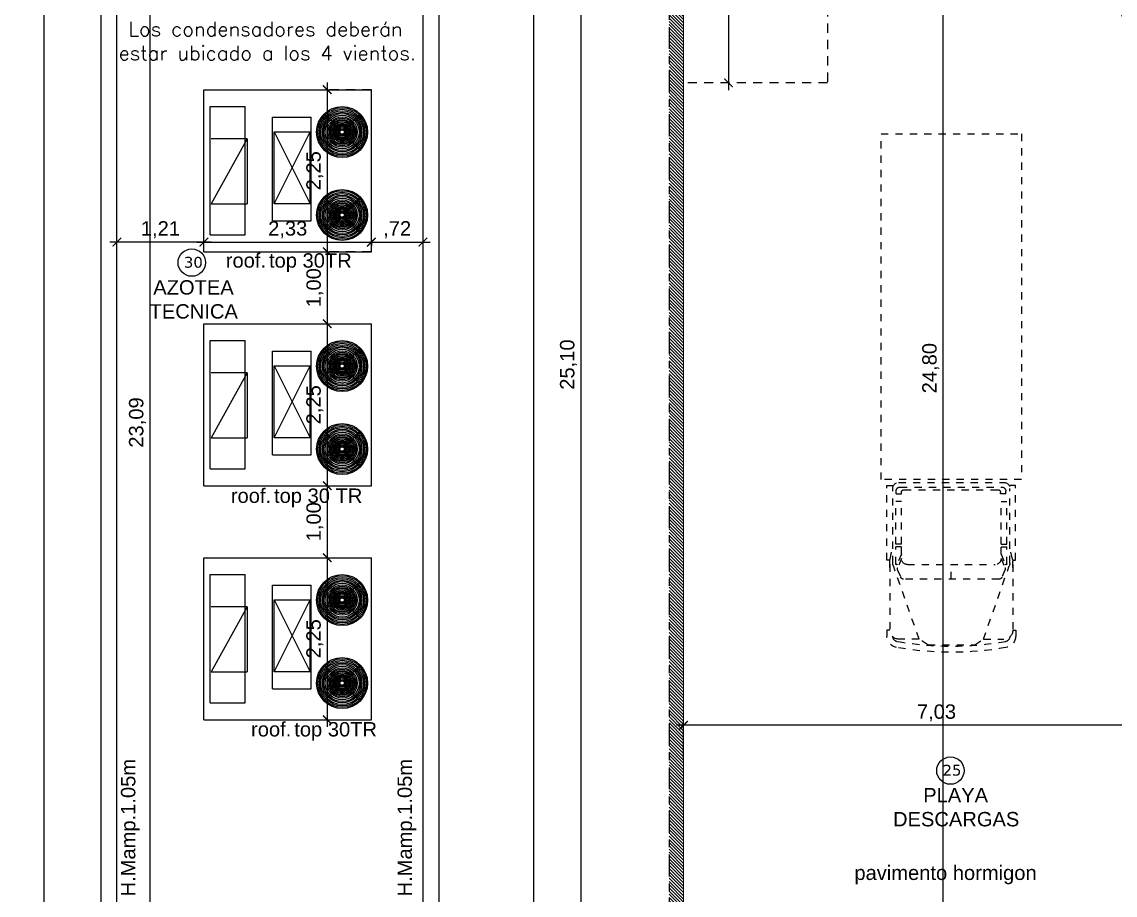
# Model space of a CAD drawing. Header units: metres. Extents: x 1166 to 1459, y -137 to 62.
# Drawn here: x 1249.58 to 1264.77, y -32.74 to -20.61 of the extents above; entities that cross this region are included whole.
import ezdxf

# ---------------------------------------------------------------- set-up
doc = ezdxf.new("R2010")
doc.units = ezdxf.units.M
doc.header["$LTSCALE"] = 0.508
doc.header["$PDMODE"] = 1
doc.header["$PDSIZE"] = -2
for name, pattern in [('ACAD_ISO10W100', [18, 12, -3, 0, -3]), ('HIDDEN', [0.375, 0.25, -0.125]), ('HIDDEN2', [0.1875, 0.125, -0.0625])]:
    doc.linetypes.add(name, pattern=pattern)
doc.layers.get('0').update_dxf_attribs({"color": 9})
doc.layers.get('Defpoints').update_dxf_attribs({"color": 9})
for name, color, linetype in [('1-EJES', 9, 'ACAD_ISO10W100'), ('1-PROY', 9, 'HIDDEN'), ('2-texto', 9, 'Continuous'), ('3-muros', 9, 'Continuous'), ('3-VISTA', 9, 'Continuous'), ('4-carpinterias', 9, 'Continuous'), ('8-cotas-100', 9, 'Continuous'), ('9-Hatch', 9, 'Continuous'), ('9-Hatch existente', 9, 'Continuous'), ('a-aacond', 9, 'Continuous'), ('referencias 01', 9, 'Continuous'), ('Trincheras y Bajadas', 3, 'Continuous')]:
    doc.layers.add(name, color=color, linetype=linetype)
doc.styles.add('ROMANS', font='romans')
doc.styles.add('swiss', font='swissel.ttf')
doc.dimstyles.new('dim-100', dxfattribs={"dimtxt": 0.2, "dimasz": 0.12, "dimexe": 0.05, "dimexo": 0, "dimgap": 0.05, "dimtad": 1, "dimzin": 4, "dimtxsty": 'swiss', "dimblk": 'ARCHTICK', "dimcen": 0.5, "dimdle": 0.1, "dimclrd": 256, "dimclre": 252, "dimclrt": 256, "dimadec": 0, "dimazin": 0, "dimtfac": 1, "dimtix": 1, "dimtmove": 2, "dimatfit": 3, "dimldrblk": 'OPEN30', "dimfxl": 0.05, "dimtolj": 1, "dimtzin": 0, "dimarcsym": 0})

# ---------------------------------------------------------------- blocks, each defined once
blk = doc.blocks.new('camion punteada')
at = {"layer": 'referencias 01', "linetype": 'HIDDEN2'}
for p, q in [((222.014, -62.568), (219.576, -62.568)), ((219.576, -62.568), (219.576, -68.571)), ((222.014, -68.571), (222.014, -62.568)), ((219.576, -68.571), (222.014, -68.571)), ((219.677, -69.968), (219.677, -68.672)), ((219.677, -68.672), (219.779, -68.672)), ((221.708, -68.622), (219.879, -68.622)), ((221.683, -68.701), (219.917, -68.701)), ((221.912, -68.672), (221.811, -68.672)), ((221.912, -69.968), (221.912, -68.672)), ((219.778, -70.021), (219.778, -68.723)), ((219.849, -68.815), (219.849, -68.769)), ((219.849, -68.815), (219.94, -68.815)), ((219.94, -68.815), (219.94, -68.792)), ((221.614, -68.746), (219.986, -68.746)), ((221.66, -68.815), (221.66, -68.792)), ((221.751, -68.815), (221.66, -68.815)), ((221.751, -68.815), (221.751, -68.769)), ((221.81, -70.021), (221.81, -68.723)), ((219.828, -69.689), (219.828, -68.952)), ((219.93, -68.952), (219.828, -68.952)), ((219.93, -69.689), (219.93, -68.952)), ((221.657, -69.689), (221.657, -68.952)), ((221.657, -68.952), (221.759, -68.952)), ((221.759, -69.689), (221.759, -68.952)), ((219.73, -69.952), (219.778, -69.739)), ((219.93, -69.689), (219.828, -69.689)), ((219.93, -69.739), (219.828, -69.739)), ((219.828, -70.035), (219.828, -69.739)), ((219.93, -69.866), (219.93, -69.739)), ((221.657, -69.689), (221.759, -69.689)), ((221.657, -69.739), (221.759, -69.739)), ((221.657, -69.866), (221.657, -69.739)), ((221.759, -70.035), (221.759, -69.739)), ((221.857, -69.952), (221.81, -69.739)), ((219.728, -69.968), (219.677, -69.968)), ((219.727, -70.095), (219.727, -69.985)), ((219.93, -69.866), (219.853, -70.04)), ((219.93, -69.943), (219.862, -70.1)), ((221.657, -69.866), (221.735, -70.04)), ((221.657, -69.943), (221.725, -70.1)), ((221.86, -70.095), (221.86, -69.985)), ((221.862, -69.968), (221.912, -69.968)), ((219.727, -70.044), (219.727, -71.187)), ((220.235, -71.34), (219.787, -70.065)), ((219.862, -70.14), (219.917, -70.267)), ((221.556, -70.044), (220.032, -70.044)), ((220.794, -70.298), (220.794, -70.044)), ((221.352, -71.34), (221.8, -70.065)), ((221.725, -70.14), (221.67, -70.267)), ((221.86, -70.044), (221.86, -71.187)), ((219.964, -70.298), (221.624, -70.298)), ((219.676, -71.187), (219.676, -71.286)), ((219.727, -71.187), (219.676, -71.187)), ((220.235, -71.34), (219.879, -71.34)), ((220.387, -71.441), (220.235, -71.34)), ((221.2, -71.441), (221.352, -71.34)), ((221.352, -71.34), (221.708, -71.34)), ((221.86, -71.187), (221.911, -71.187)), ((221.911, -71.187), (221.911, -71.286)), ((221.2, -71.441), (220.387, -71.441))]:
    blk.add_line(p, q, dxfattribs=at)
for centre, radius, start, end in [((219.879, -68.723), 0.102, 90, 180), ((219.917, -68.769), 0.0686, 90, 180), ((221.683, -68.769), 0.0686, 0, 90), ((221.708, -68.723), 0.102, 0, 90), ((219.986, -68.792), 0.0457, 90, 180), ((221.614, -68.792), 0.0457, 0, 90), ((219.879, -69.985), 0.152, 167.4712, 180), ((219.879, -70.021), 0.102, 180, 205.3462), ((220.032, -69.943), 0.102, 180, 270), ((221.556, -69.943), 0.102, 270, 0), ((221.708, -70.021), 0.102, 334.6538, 0), ((221.708, -69.985), 0.152, 0, 12.5288), ((219.841, -70.035), 0.0127, 180, 336.0375), ((219.909, -70.12), 0.0508, 156.8014, 203.1986), ((221.678, -70.12), 0.0508, 336.8014, 23.1986), ((221.746, -70.035), 0.0127, 203.9625, 0), ((219.964, -70.247), 0.0508, 203.1986, 270), ((221.624, -70.247), 0.0508, 270, 336.8014), ((219.879, -71.286), 0.203, 180, 260.1053), ((219.879, -71.187), 0.152, 180, 270), ((219.879, -71.286), 0.102, 189.1048, 260.1053), ((221.708, -71.187), 0.152, 270, 0), ((221.708, -71.286), 0.102, 279.8947, 350.8952), ((221.708, -71.286), 0.203, 279.8947, 0), ((220.794, -66.044), 5.524, 260.1053, 279.8947), ((220.794, -66.044), 5.423, 260.009, 279.991)]:
    blk.add_arc(centre, radius, start, end, dxfattribs=at)
blk = doc.blocks.new('_ARCHTICK')
at = {"color": 0, "linetype": 'ByBlock', "const_width": 0.15}
blk.add_lwpolyline([(-0.5, -0.5), (0.5, 0.5)], dxfattribs=at)
blk = doc.blocks.new('*D202')
at = {"layer": '8-cotas-100', "linetype": 'Continuous', "lineweight": -2, "transparency": 16777216}
blk.add_line((1257.348, -12.717), (1257.348, -38.017), dxfattribs=at)
at = {"layer": '8-cotas-100', "color": 252, "linetype": 'HIDDEN', "lineweight": -2, "transparency": 16777216}
for p, q in [((1258.574, -12.817), (1257.298, -12.817)), ((1258.574, -37.917), (1257.298, -37.917))]:
    blk.add_line(p, q, dxfattribs=at)
at = {"layer": 'Defpoints', "color": 0, "linetype": 'Continuous', "transparency": 16777216}
for p in [(1258.574, -12.817), (1257.348, -37.917), (1258.574, -37.917)]:
    blk.add_point(p, dxfattribs=at)
at = {"layer": '8-cotas-100', "linetype": 'Continuous', "lineweight": -2, "transparency": 16777216, "xscale": 0.12, "yscale": 0.12, "zscale": 0.12}
for p, rotation in [((1257.348, -12.817), 90), ((1257.348, -37.917), 270)]:
    blk.add_blockref('_ARCHTICK', p, dxfattribs=dict(at, rotation=rotation))
at = {"layer": '8-cotas-100', "linetype": 'Continuous', "lineweight": 0, "transparency": 16777216, "insert": (1257.176, -25.367), "char_height": 0.2, "attachment_point": 5, "rotation": 90, "style": 'swiss'}
blk.add_mtext('\\A1;25,10', dxfattribs=at)
blk = doc.blocks.new('_Open30')
at = {"color": 0, "linetype": 'ByBlock', "lineweight": -2}
for p, q in [((-1, 0.27), (0, 0)), ((0, 0), (-1, -0.27)), ((0, 0), (-1, 0))]:
    blk.add_line(p, q, dxfattribs=at)
blk = doc.blocks.new('*D314')
at = {"layer": '3-VISTA', "color": 252, "lineweight": -2, "transparency": 16777216}
for p, q in [((1258.774, -30.836), (1258.774, -30.326)), ((1265.799, -30.836), (1265.799, -30.326))]:
    blk.add_line(p, q, dxfattribs=at)
at = {"layer": '3-VISTA', "lineweight": -2, "transparency": 16777216}
blk.add_line((1265.899, -30.376), (1258.674, -30.376), dxfattribs=at)
at = {"layer": 'Defpoints', "color": 0, "transparency": 16777216}
for p in [(1258.774, -30.376), (1258.774, -30.836), (1265.799, -30.836)]:
    blk.add_point(p, dxfattribs=at)
at = {"layer": '3-VISTA', "lineweight": -2, "transparency": 16777216, "xscale": 0.12, "yscale": 0.12, "zscale": 0.12, "rotation": 180}
blk.add_blockref('_ARCHTICK', (1258.774, -30.376), dxfattribs=at)
at = {"layer": '3-VISTA', "lineweight": -2, "transparency": 16777216, "xscale": 0.12, "yscale": 0.12, "zscale": 0.12}
blk.add_blockref('_ARCHTICK', (1265.799, -30.376), dxfattribs=at)
at = {"layer": '3-VISTA', "lineweight": 0, "transparency": 16777216, "insert": (1262.286, -30.205), "char_height": 0.2, "attachment_point": 5, "style": 'swiss'}
blk.add_mtext('\\A1;7,03', dxfattribs=at)
blk = doc.blocks.new('*D388')
at = {"layer": '8-cotas-100', "color": 252, "lineweight": -2, "transparency": 16777216}
for p, q in [((1262.286, -13.017), (1262.428, -13.017)), ((1262.286, -37.817), (1262.428, -37.817))]:
    blk.add_line(p, q, dxfattribs=at)
at = {"layer": '8-cotas-100', "lineweight": -2, "transparency": 16777216}
blk.add_line((1262.378, -37.917), (1262.378, -12.917), dxfattribs=at)
at = {"layer": 'Defpoints', "color": 0, "transparency": 16777216}
for p in [(1262.286, -13.017), (1262.378, -13.017), (1262.286, -37.817)]:
    blk.add_point(p, dxfattribs=at)
at = {"layer": '8-cotas-100', "lineweight": -2, "transparency": 16777216, "xscale": 0.12, "yscale": 0.12, "zscale": 0.12}
for p, rotation in [((1262.378, -13.017), 90), ((1262.378, -37.817), 270)]:
    blk.add_blockref('_ARCHTICK', p, dxfattribs=dict(at, rotation=rotation))
at = {"layer": '8-cotas-100', "transparency": 16777216, "insert": (1262.207, -25.417), "char_height": 0.2, "attachment_point": 5, "rotation": 90, "style": 'swiss'}
blk.add_mtext('\\A1;24,80', dxfattribs=at)
blk = doc.blocks.new('*D390')
at = {"layer": '8-cotas-100', "lineweight": -2, "transparency": 16777216}
blk.add_line((1256.688, -0.367), (1256.688, -38.017), dxfattribs=at)
at = {"layer": '8-cotas-100', "color": 252, "lineweight": -2, "transparency": 16777216}
for p, q in [((1261.824, -0.467), (1256.638, -0.467)), ((1258.744, -37.917), (1256.638, -37.917))]:
    blk.add_line(p, q, dxfattribs=at)
at = {"layer": 'Defpoints', "color": 0, "transparency": 16777216}
for p in [(1261.824, -0.467), (1256.688, -37.917), (1258.744, -37.917)]:
    blk.add_point(p, dxfattribs=at)
at = {"layer": '8-cotas-100', "lineweight": -2, "transparency": 16777216, "xscale": 0.12, "yscale": 0.12, "zscale": 0.12}
for p, rotation in [((1256.688, -0.467), 90), ((1256.688, -37.917), 270)]:
    blk.add_blockref('_ARCHTICK', p, dxfattribs=dict(at, rotation=rotation))
at = {"layer": '8-cotas-100', "transparency": 16777216, "insert": (1256.517, -19.192), "char_height": 0.2, "attachment_point": 5, "rotation": 90, "style": 'swiss'}
blk.add_mtext('\\A1;37,45', dxfattribs=at)
blk = doc.blocks.new('*D395')
at = {"layer": '8-cotas-100', "lineweight": -2, "transparency": 16777216}
blk.add_line((1249.887, -0.367), (1249.887, -38.017), dxfattribs=at)
at = {"layer": '8-cotas-100', "color": 252, "lineweight": -2, "transparency": 16777216}
for p, q in [((1250.684, -0.467), (1249.837, -0.467)), ((1250.684, -37.917), (1249.837, -37.917))]:
    blk.add_line(p, q, dxfattribs=at)
at = {"layer": 'Defpoints', "color": 0, "transparency": 16777216}
for p in [(1250.684, -0.467), (1249.887, -37.917), (1250.684, -37.917)]:
    blk.add_point(p, dxfattribs=at)
at = {"layer": '8-cotas-100', "lineweight": -2, "transparency": 16777216, "xscale": 0.12, "yscale": 0.12, "zscale": 0.12}
for p, rotation in [((1249.887, -0.467), 90), ((1249.887, -37.917), 270)]:
    blk.add_blockref('_ARCHTICK', p, dxfattribs=dict(at, rotation=rotation))
at = {"layer": '8-cotas-100', "transparency": 16777216, "insert": (1249.715, -19.192), "char_height": 0.2, "attachment_point": 5, "rotation": 90, "style": 'swiss'}
blk.add_mtext('\\A1;37,45', dxfattribs=at)
blk = doc.blocks.new('*D456')
at = {"layer": '8-cotas-100', "color": 252, "linetype": 'HIDDEN', "lineweight": -2, "transparency": 16777216}
for p, q in [((1259.398, -17.454), (1259.348, -17.454)), ((1259.398, -21.454), (1259.348, -21.454))]:
    blk.add_line(p, q, dxfattribs=at)
at = {"layer": '8-cotas-100', "lineweight": -2, "transparency": 16777216}
blk.add_line((1259.398, -17.354), (1259.398, -21.554), dxfattribs=at)
at = {"layer": 'Defpoints', "color": 0, "transparency": 16777216}
for p in [(1259.398, -17.454), (1259.398, -21.454), (1259.398, -21.454)]:
    blk.add_point(p, dxfattribs=at)
at = {"layer": '8-cotas-100', "lineweight": -2, "transparency": 16777216, "xscale": 0.12, "yscale": 0.12, "zscale": 0.12}
for p, rotation in [((1259.398, -17.454), 90), ((1259.398, -21.454), 270)]:
    blk.add_blockref('_ARCHTICK', p, dxfattribs=dict(at, rotation=rotation))
at = {"layer": '8-cotas-100', "transparency": 16777216, "insert": (1259.227, -19.454), "char_height": 0.2, "attachment_point": 5, "rotation": 90, "style": 'swiss'}
blk.add_mtext('\\A1;4,00', dxfattribs=at)
blk = doc.blocks.new('*D478')
at = {"layer": '8-cotas-100', "lineweight": -2, "transparency": 16777216}
blk.add_line((1251.362, -14.524), (1251.362, -37.817), dxfattribs=at)
at = {"layer": '8-cotas-100', "color": 252, "linetype": 'HIDDEN', "lineweight": -2, "transparency": 16777216}
for p, q in [((1252.634, -14.624), (1251.312, -14.624)), ((1252.011, -37.717), (1251.312, -37.717))]:
    blk.add_line(p, q, dxfattribs=at)
at = {"layer": 'Defpoints', "color": 0, "transparency": 16777216}
for p in [(1252.634, -14.624), (1251.362, -37.717), (1252.011, -37.717)]:
    blk.add_point(p, dxfattribs=at)
at = {"layer": '8-cotas-100', "lineweight": -2, "transparency": 16777216, "xscale": 0.12, "yscale": 0.12, "zscale": 0.12}
for p, rotation in [((1251.362, -14.624), 90), ((1251.362, -37.717), 270)]:
    blk.add_blockref('_ARCHTICK', p, dxfattribs=dict(at, rotation=rotation))
at = {"layer": '8-cotas-100', "transparency": 16777216, "insert": (1251.19, -26.171), "char_height": 0.2, "attachment_point": 5, "rotation": 90, "style": 'swiss'}
blk.add_mtext('\\A1;23,09', dxfattribs=at)
blk = doc.blocks.new('ROOF TOP')
at = {"layer": 'a-aacond'}
for p, q in [((1252.113, -24.8), (1254.438, -24.8)), ((1252.113, -24.8), (1254.438, -24.8)), ((1252.113, -27.05), (1252.113, -24.8)), ((1254.438, -27.05), (1254.438, -24.8)), ((1252.198, -25.034), (1252.684, -25.034)), ((1252.198, -26.816), (1252.198, -25.034)), ((1252.684, -26.816), (1252.684, -25.034)), ((1253.064, -25.18), (1253.604, -25.18)), ((1253.064, -26.62), (1253.064, -25.18)), ((1253.604, -26.62), (1253.604, -25.18)), ((1254.01, -25.366), (1253.781, -25.137)), ((1253.781, -25.137), (1254.01, -25.366)), ((1254.053, -25.366), (1254.282, -25.137)), ((1252.715, -25.482), (1252.215, -25.482)), ((1252.715, -25.482), (1252.215, -26.384)), ((1252.715, -25.482), (1252.715, -26.384)), ((1253.088, -26.386), (1253.088, -25.386)), ((1253.088, -26.386), (1253.588, -25.386)), ((1253.088, -25.386), (1253.588, -26.386)), ((1253.088, -25.386), (1253.588, -25.386)), ((1253.588, -26.386), (1253.588, -25.386)), ((1253.781, -25.638), (1254.01, -25.409)), ((1254.282, -25.638), (1254.053, -25.409)), ((1254.053, -25.409), (1254.282, -25.638)), ((1252.215, -26.384), (1252.715, -26.384)), ((1253.588, -26.386), (1253.088, -26.386)), ((1254.01, -26.519), (1253.781, -26.29)), ((1253.781, -26.29), (1254.01, -26.519)), ((1254.053, -26.519), (1254.282, -26.29)), ((1253.781, -26.791), (1254.01, -26.562)), ((1254.282, -26.791), (1254.053, -26.562)), ((1254.053, -26.562), (1254.282, -26.791)), ((1253.064, -26.62), (1253.604, -26.62)), ((1252.198, -26.816), (1252.684, -26.816)), ((1252.113, -27.05), (1254.438, -27.05))]:
    blk.add_line(p, q, dxfattribs=at)
for centre, radius in [((1254.032, -25.388), 0.354), ((1254.032, -25.388), 0.337), ((1254.032, -25.388), 0.316), ((1254.032, -25.388), 0.297), ((1254.032, -25.388), 0.275), ((1254.032, -25.388), 0.257), ((1254.032, -25.388), 0.235), ((1254.032, -25.388), 0.21), ((1254.032, -25.388), 0.192), ((1254.032, -25.388), 0.173), ((1254.032, -25.388), 0.161), ((1254.032, -25.388), 0.142), ((1254.032, -25.388), 0.123), ((1254.032, -25.388), 0.108), ((1254.032, -25.388), 0.0955), ((1254.032, -25.388), 0.08), ((1254.032, -25.388), 0.0614), ((1254.032, -25.388), 0.0459), ((1254.032, -25.388), 0.0304), ((1254.032, -26.54), 0.354), ((1254.032, -26.54), 0.337), ((1254.032, -26.54), 0.316), ((1254.032, -26.54), 0.297), ((1254.032, -26.54), 0.275), ((1254.032, -26.54), 0.257), ((1254.032, -26.54), 0.235), ((1254.032, -26.54), 0.21), ((1254.032, -26.54), 0.192), ((1254.032, -26.54), 0.173), ((1254.032, -26.54), 0.161), ((1254.032, -26.54), 0.142), ((1254.032, -26.54), 0.123), ((1254.032, -26.54), 0.108), ((1254.032, -26.54), 0.0955), ((1254.032, -26.54), 0.08), ((1254.032, -26.54), 0.0614), ((1254.032, -26.54), 0.0459), ((1254.032, -26.54), 0.0304)]:
    blk.add_circle(centre, radius, dxfattribs=at)
blk = doc.blocks.new('*D483')
at = {"layer": '8-cotas-100', "color": 252, "linetype": 'HIDDEN', "lineweight": -2, "transparency": 16777216}
for p, q in [((1254.438, -21.55), (1253.775, -21.55)), ((1254.438, -23.8), (1253.775, -23.8))]:
    blk.add_line(p, q, dxfattribs=at)
at = {"layer": '8-cotas-100', "lineweight": -2, "transparency": 16777216}
blk.add_line((1253.825, -21.45), (1253.825, -23.9), dxfattribs=at)
at = {"layer": 'Defpoints', "color": 0, "transparency": 16777216}
for p in [(1254.438, -21.55), (1253.825, -23.8), (1254.438, -23.8)]:
    blk.add_point(p, dxfattribs=at)
at = {"layer": '8-cotas-100', "lineweight": -2, "transparency": 16777216, "xscale": 0.12, "yscale": 0.12, "zscale": 0.12}
for p, rotation in [((1253.825, -21.55), 90), ((1253.825, -23.8), 270)]:
    blk.add_blockref('_ARCHTICK', p, dxfattribs=dict(at, rotation=rotation))
at = {"layer": '8-cotas-100', "transparency": 16777216, "insert": (1253.653, -22.675), "char_height": 0.2, "attachment_point": 5, "rotation": 90, "style": 'swiss'}
blk.add_mtext('\\A1;2,25', dxfattribs=at)
blk = doc.blocks.new('*D484')
at = {"layer": '8-cotas-100', "color": 252, "linetype": 'HIDDEN', "lineweight": -2, "transparency": 16777216}
for p, q in [((1254.438, -23.8), (1253.775, -23.8)), ((1253.765, -24.8), (1253.875, -24.8))]:
    blk.add_line(p, q, dxfattribs=at)
at = {"layer": '8-cotas-100', "lineweight": -2, "transparency": 16777216}
blk.add_line((1253.825, -23.7), (1253.825, -24.9), dxfattribs=at)
at = {"layer": 'Defpoints', "color": 0, "transparency": 16777216}
for p in [(1254.438, -23.8), (1253.765, -24.8), (1253.825, -24.8)]:
    blk.add_point(p, dxfattribs=at)
at = {"layer": '8-cotas-100', "lineweight": -2, "transparency": 16777216, "xscale": 0.12, "yscale": 0.12, "zscale": 0.12}
for p, rotation in [((1253.825, -23.8), 90), ((1253.825, -24.8), 270)]:
    blk.add_blockref('_ARCHTICK', p, dxfattribs=dict(at, rotation=rotation))
at = {"layer": '8-cotas-100', "transparency": 16777216, "insert": (1253.654, -24.3), "char_height": 0.2, "attachment_point": 5, "rotation": 90, "style": 'swiss'}
blk.add_mtext('\\A1;1,00', dxfattribs=at)
blk = doc.blocks.new('*D485')
at = {"layer": '8-cotas-100', "lineweight": -2, "transparency": 16777216}
blk.add_line((1253.825, -24.7), (1253.825, -27.15), dxfattribs=at)
at = {"layer": '8-cotas-100', "color": 252, "linetype": 'HIDDEN', "lineweight": -2, "transparency": 16777216}
for p, q in [((1253.765, -24.8), (1253.875, -24.8)), ((1253.765, -27.05), (1253.875, -27.05))]:
    blk.add_line(p, q, dxfattribs=at)
at = {"layer": 'Defpoints', "color": 0, "transparency": 16777216}
for p in [(1253.765, -24.8), (1253.765, -27.05), (1253.825, -27.05)]:
    blk.add_point(p, dxfattribs=at)
at = {"layer": '8-cotas-100', "lineweight": -2, "transparency": 16777216, "xscale": 0.12, "yscale": 0.12, "zscale": 0.12}
for p, rotation in [((1253.825, -24.8), 90), ((1253.825, -27.05), 270)]:
    blk.add_blockref('_ARCHTICK', p, dxfattribs=dict(at, rotation=rotation))
at = {"layer": '8-cotas-100', "transparency": 16777216, "insert": (1253.653, -25.925), "char_height": 0.2, "attachment_point": 5, "rotation": 90, "style": 'swiss'}
blk.add_mtext('\\A1;2,25', dxfattribs=at)
blk = doc.blocks.new('*D486')
at = {"layer": '8-cotas-100', "lineweight": -2, "transparency": 16777216}
blk.add_line((1253.825, -26.95), (1253.825, -28.15), dxfattribs=at)
at = {"layer": '8-cotas-100', "color": 252, "linetype": 'HIDDEN', "lineweight": -2, "transparency": 16777216}
for p, q in [((1253.765, -27.05), (1253.875, -27.05)), ((1253.765, -28.05), (1253.875, -28.05))]:
    blk.add_line(p, q, dxfattribs=at)
at = {"layer": 'Defpoints', "color": 0, "transparency": 16777216}
for p in [(1253.765, -27.05), (1253.765, -28.05), (1253.825, -28.05)]:
    blk.add_point(p, dxfattribs=at)
at = {"layer": '8-cotas-100', "lineweight": -2, "transparency": 16777216, "xscale": 0.12, "yscale": 0.12, "zscale": 0.12}
for p, rotation in [((1253.825, -27.05), 90), ((1253.825, -28.05), 270)]:
    blk.add_blockref('_ARCHTICK', p, dxfattribs=dict(at, rotation=rotation))
at = {"layer": '8-cotas-100', "transparency": 16777216, "insert": (1253.654, -27.55), "char_height": 0.2, "attachment_point": 5, "rotation": 90, "style": 'swiss'}
blk.add_mtext('\\A1;1,00', dxfattribs=at)
blk = doc.blocks.new('*D487')
at = {"layer": '8-cotas-100', "color": 252, "linetype": 'HIDDEN', "lineweight": -2, "transparency": 16777216}
for p, q in [((1253.765, -28.05), (1253.875, -28.05)), ((1253.765, -30.3), (1253.875, -30.3))]:
    blk.add_line(p, q, dxfattribs=at)
at = {"layer": '8-cotas-100', "lineweight": -2, "transparency": 16777216}
blk.add_line((1253.825, -27.95), (1253.825, -30.4), dxfattribs=at)
at = {"layer": 'Defpoints', "color": 0, "transparency": 16777216}
for p in [(1253.765, -28.05), (1253.765, -30.3), (1253.825, -30.3)]:
    blk.add_point(p, dxfattribs=at)
at = {"layer": '8-cotas-100', "lineweight": -2, "transparency": 16777216, "xscale": 0.12, "yscale": 0.12, "zscale": 0.12}
for p, rotation in [((1253.825, -28.05), 90), ((1253.825, -30.3), 270)]:
    blk.add_blockref('_ARCHTICK', p, dxfattribs=dict(at, rotation=rotation))
at = {"layer": '8-cotas-100', "transparency": 16777216, "insert": (1253.653, -29.175), "char_height": 0.2, "attachment_point": 5, "rotation": 90, "style": 'swiss'}
blk.add_mtext('\\A1;2,25', dxfattribs=at)
blk = doc.blocks.new('*D488')
at = {"layer": '8-cotas-100', "lineweight": -2, "transparency": 16777216}
blk.add_line((1252.213, -23.666), (1250.804, -23.666), dxfattribs=at)
at = {"layer": '8-cotas-100', "color": 252, "linetype": 'HIDDEN', "lineweight": -2, "transparency": 16777216}
for p, q in [((1250.904, -23.8), (1250.904, -23.616)), ((1252.113, -23.8), (1252.113, -23.616))]:
    blk.add_line(p, q, dxfattribs=at)
at = {"layer": 'Defpoints', "color": 0, "transparency": 16777216}
for p in [(1250.904, -23.666), (1250.904, -23.8), (1252.113, -23.8)]:
    blk.add_point(p, dxfattribs=at)
at = {"layer": '8-cotas-100', "lineweight": -2, "transparency": 16777216, "xscale": 0.12, "yscale": 0.12, "zscale": 0.12, "rotation": 180}
blk.add_blockref('_ARCHTICK', (1250.904, -23.666), dxfattribs=at)
at = {"layer": '8-cotas-100', "lineweight": -2, "transparency": 16777216, "xscale": 0.12, "yscale": 0.12, "zscale": 0.12}
blk.add_blockref('_ARCHTICK', (1252.113, -23.666), dxfattribs=at)
at = {"layer": '8-cotas-100', "transparency": 16777216, "insert": (1251.508, -23.494), "char_height": 0.2, "attachment_point": 5, "style": 'swiss'}
blk.add_mtext('\\A1;1,21', dxfattribs=at)
blk = doc.blocks.new('*D489')
at = {"layer": '8-cotas-100', "lineweight": -2, "transparency": 16777216}
blk.add_line((1252.013, -23.666), (1254.538, -23.666), dxfattribs=at)
at = {"layer": '8-cotas-100', "color": 252, "linetype": 'HIDDEN', "lineweight": -2, "transparency": 16777216}
for p, q in [((1252.113, -23.666), (1252.113, -23.616)), ((1254.438, -23.666), (1254.438, -23.616))]:
    blk.add_line(p, q, dxfattribs=at)
at = {"layer": 'Defpoints', "color": 0, "transparency": 16777216}
for p in [(1252.113, -23.666), (1254.438, -23.666), (1254.438, -23.666)]:
    blk.add_point(p, dxfattribs=at)
at = {"layer": '8-cotas-100', "lineweight": -2, "transparency": 16777216, "xscale": 0.12, "yscale": 0.12, "zscale": 0.12, "rotation": 180}
blk.add_blockref('_ARCHTICK', (1252.113, -23.666), dxfattribs=at)
at = {"layer": '8-cotas-100', "lineweight": -2, "transparency": 16777216, "xscale": 0.12, "yscale": 0.12, "zscale": 0.12}
blk.add_blockref('_ARCHTICK', (1254.438, -23.666), dxfattribs=at)
at = {"layer": '8-cotas-100', "transparency": 16777216, "insert": (1253.276, -23.494), "char_height": 0.2, "attachment_point": 5, "style": 'swiss'}
blk.add_mtext('\\A1;2,33', dxfattribs=at)
blk = doc.blocks.new('*D490')
at = {"layer": '8-cotas-100', "lineweight": -2, "transparency": 16777216}
blk.add_line((1254.338, -23.666), (1255.254, -23.666), dxfattribs=at)
at = {"layer": '8-cotas-100', "color": 252, "linetype": 'HIDDEN', "lineweight": -2, "transparency": 16777216}
for p, q in [((1254.438, -23.641), (1254.438, -23.716)), ((1255.154, -23.641), (1255.154, -23.716))]:
    blk.add_line(p, q, dxfattribs=at)
at = {"layer": 'Defpoints', "color": 0, "transparency": 16777216}
for p in [(1254.438, -23.641), (1255.154, -23.641), (1255.154, -23.666)]:
    blk.add_point(p, dxfattribs=at)
at = {"layer": '8-cotas-100', "lineweight": -2, "transparency": 16777216, "xscale": 0.12, "yscale": 0.12, "zscale": 0.12, "rotation": 180}
blk.add_blockref('_ARCHTICK', (1254.438, -23.666), dxfattribs=at)
at = {"layer": '8-cotas-100', "lineweight": -2, "transparency": 16777216, "xscale": 0.12, "yscale": 0.12, "zscale": 0.12}
blk.add_blockref('_ARCHTICK', (1255.154, -23.666), dxfattribs=at)
at = {"layer": '8-cotas-100', "transparency": 16777216, "insert": (1254.796, -23.494), "char_height": 0.2, "attachment_point": 5, "style": 'swiss'}
blk.add_mtext('\\A1;,72', dxfattribs=at)
blk = doc.blocks.new('PUERTA EMERG')
for p, q in [((354.091, -229.695), (354.241, -229.695)), ((354.091, -229.725), (354.091, -229.695)), ((354.141, -229.725), (354.091, -229.725)), ((354.141, -229.737), (354.141, -229.725)), ((354.241, -229.695), (354.241, -229.737)), ((354.241, -229.737), (354.141, -229.737)), ((354.141, -230.849), (354.091, -230.849)), ((354.091, -230.849), (354.091, -230.879)), ((354.091, -230.879), (354.241, -230.879)), ((354.241, -230.837), (354.141, -230.837)), ((354.141, -230.837), (354.141, -230.849)), ((354.241, -230.879), (354.241, -230.837))]:
    blk.add_line(p, q)
for points in [[(354.091, -229.71), (354.091, -229.649), (354.081, -229.649), (354.081, -229.71)], [(354.241, -229.71), (354.241, -229.649), (354.251, -229.649), (354.251, -229.71)], [(352.965, -230.793), (354.084, -230.793), (354.084, -230.838), (352.965, -230.838)], [(354.091, -230.864), (354.091, -230.925), (354.081, -230.925), (354.081, -230.864)], [(354.241, -230.864), (354.241, -230.925), (354.251, -230.925), (354.251, -230.864)]]:
    blk.add_lwpolyline(points, close=True)
blk.add_circle((354.084, -230.847), 0.006)
at = {"color": 252}
blk.add_arc((354.047, -230.816), 1.083, 85.0526, 178.7845, dxfattribs=at)
blk.add_arc((353.873, -230.833), 0.908, 179.7162, 180.2838)

msp = doc.modelspace()

# ---------------------------------------------------------------- hatches: boundary and pattern name
at = {"layer": '9-Hatch existente', "linetype": 'Continuous', "lineweight": 0}
h = msp.add_hatch(dxfattribs=at)
h.set_pattern_fill('ANSI31', color=256, scale=0.01, angle=-90)
h.paths.add_polyline_path([(1287.324, 12.133), (1287.524, 12.133), (1287.524, -0.607), (1287.524, -0.667), (1262.024, -0.667), (1262.085, -12.989), (1258.774, -12.989), (1258.774, -37.917), (1258.574, -37.917), (1258.574, -12.817), (1261.824, -12.817), (1261.824, -0.467), (1287.324, -0.467)])

# ---------------------------------------------------------------- linework, layer by layer
at = {"layer": '1-EJES', "linetype": 'ACAD_ISO10W100', "ltscale": 0.05}
msp.add_line((1258.574, -12.817), (1258.574, -37.917), dxfattribs=at)
at = {"layer": '1-PROY'}
msp.add_lwpolyline([(1258.774, -17.454), (1260.774, -17.454), (1260.774, -21.454), (1258.774, -21.454)], dxfattribs=at)
at = {"layer": '2-texto'}
for centre in [(1251.943, -23.951), (1262.479, -31.006)]:
    msp.add_circle(centre, 0.19, dxfattribs=at)
at = {"layer": '3-muros', "linetype": 'Continuous', "lineweight": 0}
msp.add_line((1258.774, -13.017), (1258.774, -37.917), dxfattribs=at)
at = {"layer": '3-VISTA'}
for p, q in [((1250.684, -37.917), (1250.684, -14.503)), ((1250.904, -37.717), (1250.904, -14.624)), ((1255.154, -14.624), (1255.154, -37.717)), ((1255.374, -14.624), (1255.374, -37.917))]:
    msp.add_line(p, q, dxfattribs=at)

# ---------------------------------------------------------------- block references
at = {"layer": '4-carpinterias', "xscale": -1, "rotation": 180}
msp.add_blockref('PUERTA EMERG', (911.758, -250.802), dxfattribs=at)
at = {"layer": '8-cotas-100'}
for p in [(0, 3.25), (0, 0), (0, -3.25)]:
    msp.add_blockref('ROOF TOP', p, dxfattribs=at)
at = {"layer": '9-Hatch', "xscale": -0.8, "yscale": 0.8, "zscale": 0.8}
msp.add_blockref('camion punteada', (1439.127, 27.892), dxfattribs=at)

# ---------------------------------------------------------------- texts
at = {"layer": '2-texto', "style": 'swiss'}
for s, insert, char_height, width, attachment_point in [('\\pi-0.6,l0.8,t0.8;{\\fArial|b0|i0|c0|p34;roof.^Itop 30TR}', (1252.216, -23.821), 0.2, 2.2541, 1), ('{\\fVerdana|b0|i0|c0|p34;30}', (1251.835, -24.024), 0.15, 0.29475, 7), ('\\pi0.62553;{\\fArial|b0|i0|c0|p34;AZOTEA \\P\\pi0.57451;TECNICA}', (1250.783, -24.195), 0.2, 2.36921, 1), ('\\pi-0.6,l0.8,t0.8;{\\fArial|b0|i0|c0|p34;roof.^Itop 30 TR}', (1252.286, -27.088), 0.2, 2.2541, 1), ('\\pi-0.6,l0.8,t0.8;{\\fArial|b0|i0|c0|p34;roof.^Itop 30TR}', (1252.567, -30.332), 0.2, 2.2541, 1), ('{\\fVerdana|b0|i0|c0|p34;25}', (1262.371, -31.078), 0.15, 0.29475, 7), ('\\pi0.74477;{\\fArial|b0|i0|c0|p34;PLAYA \\P\\pi0.32547;DESCARGAS}', (1261.357, -31.247), 0.2, 2.36921, 1), ('\\pi-0.6,l0.8,t0.8;pavimento hormigon', (1260.946, -32.325), 0.2, 6.62475, 1)]:
    msp.add_mtext(s, dxfattribs=dict(at, insert=insert, char_height=char_height, width=width, attachment_point=attachment_point))
at = {"layer": '2-texto', "char_height": 0.2, "width": 3.0869, "attachment_point": 1, "rotation": 90, "style": 'swiss'}
for insert in [(1250.96, -32.753), (1254.801, -32.753)]:
    msp.add_mtext('{\\fArial|b0|i0|c0|p34;H.Mamp.1.05m}', dxfattribs=dict(at, insert=insert))
at = {"layer": 'Trincheras y Bajadas', "insert": (1250.928, -20.608), "char_height": 0.2, "width": 5.57121, "attachment_point": 1, "style": 'ROMANS'}
msp.add_mtext(' Los condensadores deberán\\Pestar ubicado a los 4 vientos.', dxfattribs=at)

# ---------------------------------------------------------------- dimensions: what is measured, and where the dimension line sits
at = {"layer": '3-VISTA', "lineweight": 0}
dim = msp.add_linear_dim(base=(1258.773612736, -30.376171111), p1=(1265.798612736, -30.836183865), p2=(1258.773612736, -30.836183865), dimstyle='dim-100', dxfattribs=at)
dim.commit()
dim.dimension.update_dxf_attribs({"geometry": '*D314', "text_midpoint": (1262.286112736, -30.204602484)})
at = {"layer": '8-cotas-100'}
for base, p1, p2, picture, middle in [((1249.887, -37.917), (1250.684, -0.467), (1250.684, -37.917), '*D395', (1249.715, -19.192)), ((1256.688, -37.917), (1261.824, -0.467), (1258.744, -37.917), '*D390', (1256.517, -19.192)), ((1262.378, -13.017), (1262.286, -37.817), (1262.286, -13.017), '*D388', (1262.207, -25.417)), ((1251.362, -37.717), (1252.634, -14.624), (1252.011, -37.717), '*D478', (1251.19, -26.171)), ((1253.825, -23.8), (1254.438, -21.55), (1254.438, -23.8), '*D483', (1253.653, -22.675)), ((1253.825, -24.8), (1254.438, -23.8), (1253.765, -24.8), '*D484', (1253.654, -24.3)), ((1253.825, -27.05), (1253.765, -24.8), (1253.765, -27.05), '*D485', (1253.653, -25.925)), ((1253.825, -28.05), (1253.765, -27.05), (1253.765, -28.05), '*D486', (1253.654, -27.55)), ((1253.825, -30.3), (1253.765, -28.05), (1253.765, -30.3), '*D487', (1253.653, -29.175))]:
    dim = msp.add_linear_dim(base=base, p1=p1, p2=p2, angle=90, dimstyle='dim-100', dxfattribs=at)
    dim.commit()
    dim.dimension.update_dxf_attribs({"geometry": picture, "text_midpoint": middle})
at = {"layer": '8-cotas-100', "linetype": 'Continuous', "lineweight": 0}
dim = msp.add_linear_dim(base=(1257.348, -37.917), p1=(1258.574, -12.817), p2=(1258.574, -37.917), angle=90, dimstyle='dim-100', dxfattribs=at)
dim.commit()
dim.dimension.update_dxf_attribs({"geometry": '*D202', "text_midpoint": (1257.176, -25.367)})
at = {"layer": '8-cotas-100'}
dim = msp.add_linear_dim(base=(1259.398, -21.454), p1=(1259.398, -17.454), p2=(1259.398, -21.454), angle=90, dimstyle='dim-100', override={"dimfxl": 0.001}, dxfattribs=at)
dim.commit()
dim.dimension.update_dxf_attribs({"geometry": '*D456', "text_midpoint": (1259.227, -19.454)})
for base, p1, p2, picture, middle in [((1250.904, -23.666), (1252.113, -23.8), (1250.904, -23.8), '*D488', (1251.508, -23.494)), ((1254.438186331, -23.666179284), (1252.113186331, -23.666179284), (1254.438186331, -23.666179284), '*D489', (1253.275686331, -23.494475431)), ((1255.154, -23.666), (1254.438, -23.641), (1255.154, -23.641), '*D490', (1254.796, -23.494))]:
    dim = msp.add_linear_dim(base=base, p1=p1, p2=p2, dimstyle='dim-100', dxfattribs=at)
    dim.commit()
    dim.dimension.update_dxf_attribs({"geometry": picture, "text_midpoint": middle})

doc.saveas('drawing.dxf')
